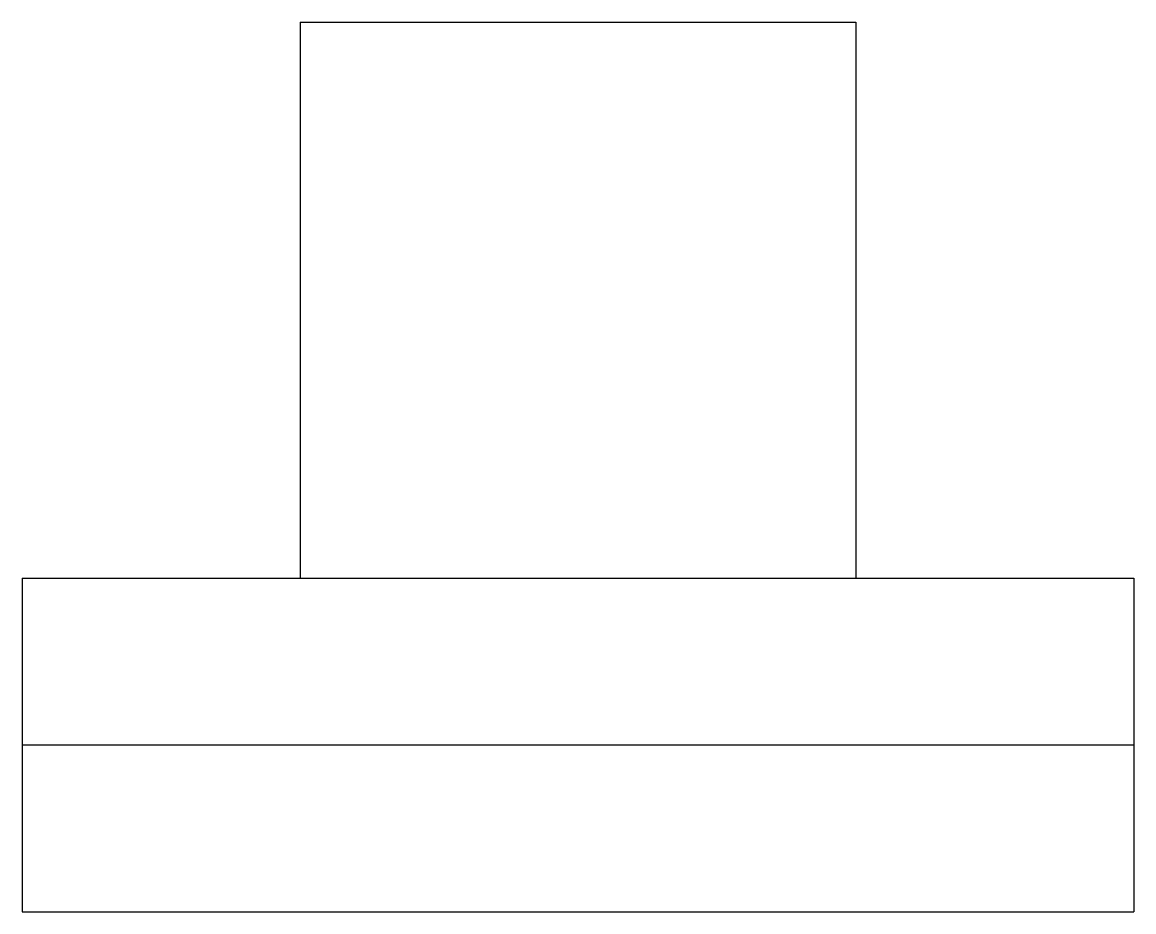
# Model space of a CAD drawing. Header units: metres. Extents: x -0.2 to 1.67, y -0.32 to 0.
# Drawn here: x 1.2653 to 1.6653, y -0.32 to 0 of the extents above.
import ezdxf

# ---------------------------------------------------------------- set-up
doc = ezdxf.new("R2010")
doc.units = ezdxf.units.M
doc.header["$MEASUREMENT"] = 0

msp = doc.modelspace()

# ---------------------------------------------------------------- linework, layer by layer
for p, q in [((1.36528, 0), (1.56528, 0)), ((1.36528, 0), (1.36528, -0.2)), ((1.56528, 0), (1.56528, -0.2)), ((1.26528, -0.2), (1.66528, -0.2)), ((1.26528, -0.2), (1.26528, -0.32)), ((1.66528, -0.2), (1.66528, -0.32)), ((1.26528, -0.26), (1.66528, -0.26)), ((1.26528, -0.32), (1.66528, -0.32))]:
    msp.add_line(p, q)

doc.saveas('drawing.dxf')
